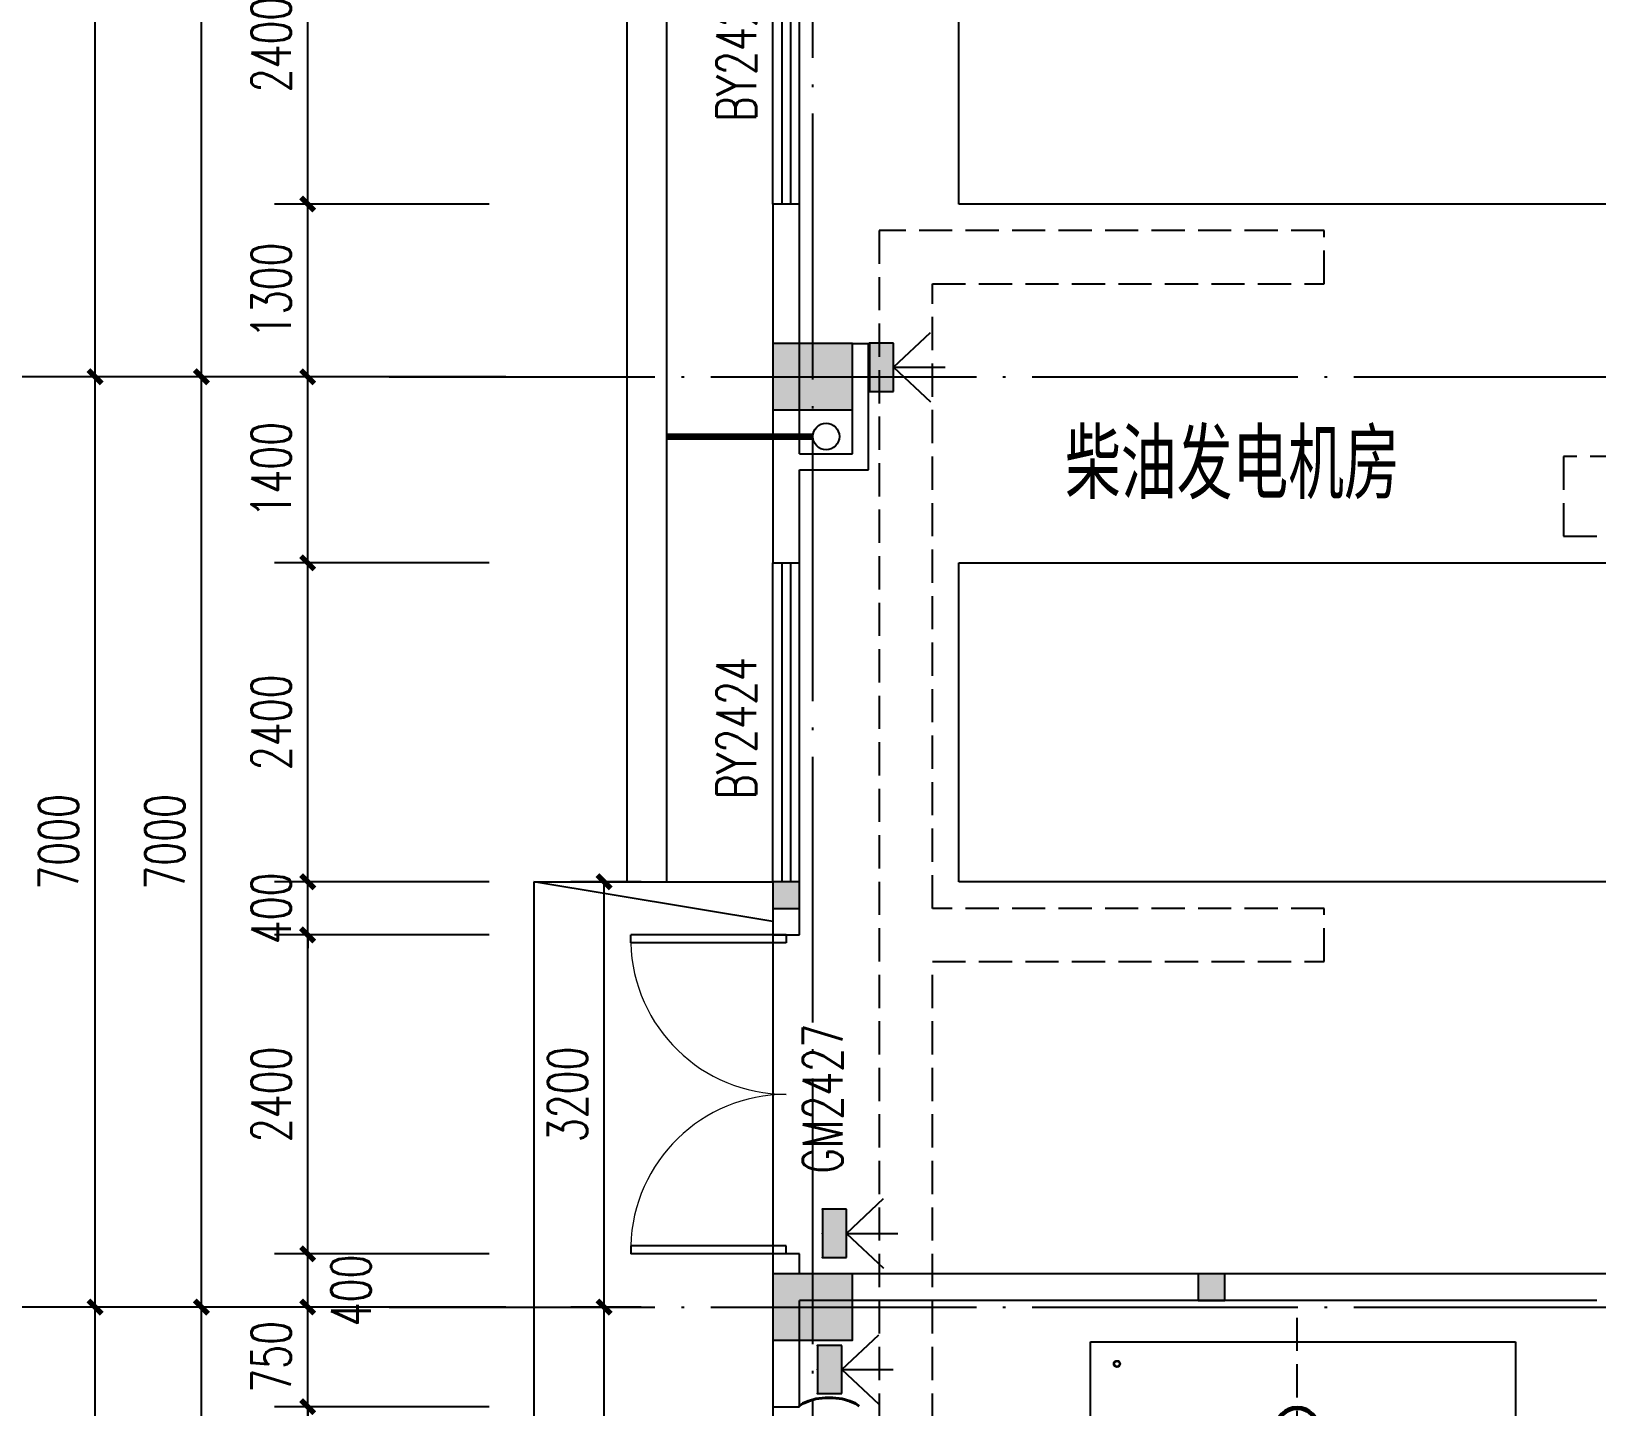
# Model space of a CAD drawing. Extents: x -93062 to 326984, y -142534 to 91021.
# Drawn here: x -39316 to -27534, y 59622 to 69972 of the extents above; entities that cross this region are included whole.
import ezdxf

# ---------------------------------------------------------------- set-up
doc = ezdxf.new("R2010")
doc.units = 0
doc.header["$LTSCALE"] = 1000
doc.header["$MEASUREMENT"] = 0
for name, pattern in [('DASH', [0.35, 0.25, -0.1]), ('DASHED', [1400, 1000, -400]), ('DOTE', [2.42, 2, -0.2, 0.02, -0.2])]:
    doc.linetypes.add(name, pattern=pattern)
doc.layers.get('0').update_dxf_attribs({"color": 8})
doc.layers.get('Defpoints').update_dxf_attribs({"color": 8})
for name, color, linetype in [('-人员定位', 6, 'Continuous'), ('AXIS', 8, 'Continuous'), ('COLUMN', 8, 'Continuous'), ('DIM_SYMB', 8, 'Continuous'), ('DOTE', 8, 'DOTE'), ('EQUIPMENT', 8, 'Continuous'), ('GROUND', 8, 'Continuous'), ('PUB_DIM', 8, 'Continuous'), ('PUB_HATCH', 8, 'Continuous'), ('STAIR', 8, 'Continuous'), ('TEXT', 8, 'Continuous'), ('WALL', 8, 'Continuous'), ('WINDOW', 8, 'Continuous'), ('WINDOW_TEXT', 8, 'Continuous')]:
    doc.layers.add(name, color=color, linetype=linetype)
doc.styles.add('_TCH_DIM_T3', font='SIMPLEX', dxfattribs={"width": 0.705882, "bigfont": 'GBCBIG'})
doc.styles.add('_TCH_WINDOW', font='SIMPLEX', dxfattribs={"bigfont": 'GBCBIG'})
doc.styles.add('HZTXT', font='geditxt.shx', dxfattribs={"width": 0.8, "bigfont": 'hztxt1.shx'})
doc.dimstyles.new('_TCH_ARCH&&100', dxfattribs={"dimtxt": 297.5, "dimasz": 100, "dimexe": 250, "dimexo": 300, "dimgap": 126.25, "dimtad": 1, "dimdec": 0, "dimzin": 0, "dimdsep": 46, "dimtxsty": '_TCH_DIM_T3', "dimblk": 'ARCHTICK', "dimcen": 0.09, "dimazin": 2, "dimtfac": 1, "dimtdec": 0, "dimtix": 1, "dimtmove": 2, "dimatfit": 3, "dimfxl": 1, "dimtolj": 1, "dimtzin": 0, "dimarcsym": 0})

# ---------------------------------------------------------------- blocks, each defined once
blk = doc.blocks.new('_FZH')
blk.add_lwpolyline([(-0.5, -0.5), (0.5, -0.5), (0.5, 0.5), (-0.5, 0.5)], close=True)
at = {"layer": 'PUB_HATCH'}
blk.add_solid([(-0.5, -0.5), (0.5, -0.5), (-0.5, 0.5), (0.5, 0.5)], dxfattribs=at)
blk = doc.blocks.new('A$C78DD753C')
at = {"layer": 'COLUMN', "xscale": 600.0000000000146, "yscale": 500, "zscale": 500}
for p in [(0, -14000), (0, -21000)]:
    blk.add_blockref('_FZH', p, dxfattribs=at)
blk = doc.blocks.new('A$C42A87479')
at = {"layer": 'EQUIPMENT', "color": 251, "linetype": 'DASH'}
blk.add_lwpolyline([(8200, -15200), (8200, -20550), (10250, -20550), (10250, -19750), (9000, -19750), (9000, -9500), (5650, -9500), (5650, -10100), (8200, -10100), (8200, -14600), (5650, -14600), (5650, -15200), (8200, -15200)], dxfattribs=at)
blk.add_lwpolyline([(900, -23000), (4900, -23000), (4900, -22600), (900, -22600), (900, -18400), (3850, -18400), (3850, -18000), (900, -18000), (900, -13300), (3850, -13300), (3850, -12900), (500, -12900), (500, -26300), (4900, -26300), (4900, -25900), (900, -25900)], close=True, dxfattribs=at)
blk = doc.blocks.new('A$C2CBA13EF')
at = {"layer": 'GROUND'}
blk.add_circle((100, 20050), 100, dxfattribs=at)
blk = doc.blocks.new('A$C67FE3C39')
at = {"layer": 'EQUIPMENT', "lineweight": -3}
for p, q in [((800, -5400), (800, -3000)), ((800, -3000), (6200, -3000)), ((6200, -3000), (6200, -5400)), ((6200, -5400), (800, -5400)), ((800, -10500), (800, -8100)), ((800, -8100), (6200, -8100)), ((6200, -8100), (6200, -10500)), ((6200, -10500), (800, -10500)), ((1790, -15213), (1790, -13963)), ((1790, -13963), (4990, -13963)), ((4990, -13963), (4990, -15213)), ((4990, -15213), (1790, -15213)), ((4990, -15213), (2290, -15213)), ((1806, -18488), (1806, -17238)), ((1806, -17238), (5006, -17238)), ((5006, -17238), (5006, -18488)), ((5006, -18488), (1806, -18488)), ((5006, -18488), (2306, -18488))]:
    blk.add_line(p, q, dxfattribs=at)
at = {"layer": 'EQUIPMENT', "linetype": 'DASH'}
for p, q in [((3346, -15431), (3346, -13761)), ((1529, -14621), (5058, -14621)), ((3362, -18706), (3362, -17036)), ((1545, -17896), (5074, -17896))]:
    blk.add_line(p, q, dxfattribs=at)
at = {"layer": 'EQUIPMENT'}
for p, q in [((1974, -15126), (1974, -15177)), ((1999, -15126), (1999, -15177)), ((3050, -15207), (3050, -15252)), ((3050, -15207), (3050, -15252)), ((3100, -15207), (3100, -15252)), ((3316, -15208), (3316, -15213)), ((3376, -15213), (3316, -15213)), ((3321, -15213), (3321, -15258)), ((3321, -15213), (3321, -15258)), ((3371, -15213), (3371, -15258)), ((3376, -15208), (3376, -15213)), ((1990, -18401), (1990, -18452)), ((2015, -18401), (2015, -18452)), ((3066, -18483), (3066, -18528)), ((3066, -18483), (3066, -18528)), ((3116, -18483), (3116, -18528)), ((3332, -18483), (3332, -18488)), ((3392, -18488), (3332, -18488)), ((3337, -18488), (3337, -18533)), ((3337, -18488), (3337, -18533)), ((3387, -18488), (3387, -18533)), ((3392, -18483), (3392, -18488))]:
    blk.add_line(p, q, dxfattribs=at)
for centre, radius in [((1989, -14128), 24), ((1989, -14128), 20), ((3233, -14508), 5), ((3233, -14734), 5), ((1990, -15059), 7.5), ((2005, -17403), 24), ((2005, -17403), 20), ((3249, -17783), 5), ((3249, -18009), 5), ((2006, -18334), 7.5)]:
    blk.add_circle(centre, radius, dxfattribs=at)
for centre, radius, start, end in [((3346, -14621), 170, 90, 270), ((3346, -14621), 150, 90, 270), ((3346, -14461), 5, 90, 270), ((3346, -14621), 170, 270, 90), ((3346, -14461), 5, 270, 90), ((3346, -14621), 150, 270, 90), ((3346, -14781), 5, 90, 270), ((3346, -14781), 5, 270, 90), ((1987, -15177), 17.5, 135.5847, 44.4153), ((1987, -15177), 12.5, 180, 0), ((3075, -15257), 30.3, 145.4738, 34.5262), ((3075, -15257), 25.3, 170.5397, 9.4603), ((3346, -15262), 30.3, 145.4738, 34.5262), ((3346, -15262), 25.3, 170.5397, 9.4603), ((3362, -17896), 170, 90, 270), ((3362, -17896), 150, 90, 270), ((3362, -17736), 5, 90, 270), ((3362, -17896), 170, 270, 90), ((3362, -17736), 5, 270, 90), ((3362, -17896), 150, 270, 90), ((3362, -18056), 5, 90, 270), ((3362, -18056), 5, 270, 90), ((2003, -18452), 17.5, 135.5847, 44.4153), ((2003, -18452), 12.5, 180, 0), ((3091, -18532), 30.3, 145.4738, 34.5262), ((3091, -18532), 25.3, 170.5397, 9.4603), ((3362, -18537), 30.3, 145.4738, 34.5262), ((3362, -18537), 25.3, 170.5397, 9.4603)]:
    blk.add_arc(centre, radius, start, end, dxfattribs=at)
at = {"layer": 'EQUIPMENT', "linetype": 'DASHED'}
for centre, start, end in [((3346, -14621), 90, 270), ((3346, -14621), 270, 90), ((3362, -17896), 90, 270), ((3362, -17896), 270, 90)]:
    blk.add_arc(centre, 160, start, end, dxfattribs=at)
blk = doc.blocks.new('_ArchTick')
at = {"color": 0, "linetype": 'ByBlock', "const_width": 0.4}
blk.add_lwpolyline([(-0.5, -0.5), (0.5, 0.5)], dxfattribs=at)
blk = doc.blocks.new('*D1323')
at = {"layer": 'AXIS', "color": 0, "lineweight": -2, "transparency": 16777216}
for p, q in [((-35745, 60372), (-38286, 60372)), ((-38036, 57072), (-38036, 60372)), ((-35745, 57072), (-38286, 57072))]:
    blk.add_line(p, q, dxfattribs=at)
at = {"layer": 'Defpoints', "color": 0, "transparency": 16777216}
for p in [(-38036, 60372), (-35445, 60372), (-35445, 57072)]:
    blk.add_point(p, dxfattribs=at)
at = {"layer": 'AXIS', "color": 0, "lineweight": -2, "transparency": 16777216, "xscale": 100, "yscale": 100, "zscale": 100}
for p, rotation in [((-38036, 60372), 90), ((-38036, 57072), 270)]:
    blk.add_blockref('_ArchTick', p, dxfattribs=dict(at, rotation=rotation))
at = {"layer": 'AXIS', "color": 0, "transparency": 16777216, "insert": (-38311, 58722), "char_height": 297.5, "attachment_point": 5, "rotation": 90, "style": '_TCH_DIM_T3'}
blk.add_mtext('\\A1;3300', dxfattribs=at)
blk = doc.blocks.new('*D1324')
at = {"layer": 'AXIS', "color": 0, "lineweight": -2, "transparency": 16777216}
for p, q in [((-35745, 67372), (-38286, 67372)), ((-38036, 60372), (-38036, 67372)), ((-35745, 60372), (-38286, 60372))]:
    blk.add_line(p, q, dxfattribs=at)
at = {"layer": 'Defpoints', "color": 0, "transparency": 16777216}
for p in [(-38036, 67372), (-35445, 67372), (-35445, 60372)]:
    blk.add_point(p, dxfattribs=at)
at = {"layer": 'AXIS', "color": 0, "lineweight": -2, "transparency": 16777216, "xscale": 100, "yscale": 100, "zscale": 100}
for p, rotation in [((-38036, 67372), 90), ((-38036, 60372), 270)]:
    blk.add_blockref('_ArchTick', p, dxfattribs=dict(at, rotation=rotation))
at = {"layer": 'AXIS', "color": 0, "transparency": 16777216, "insert": (-38311, 63872), "char_height": 297.5, "attachment_point": 5, "rotation": 90, "style": '_TCH_DIM_T3'}
blk.add_mtext('\\A1;7000', dxfattribs=at)
blk = doc.blocks.new('*D1325')
at = {"layer": 'AXIS', "color": 0, "lineweight": -2, "transparency": 16777216}
for p, q in [((-35745, 74372), (-38286, 74372)), ((-38036, 67372), (-38036, 74372)), ((-35745, 67372), (-38286, 67372))]:
    blk.add_line(p, q, dxfattribs=at)
at = {"layer": 'Defpoints', "color": 0, "transparency": 16777216}
for p in [(-38036, 74372), (-35445, 74372), (-35445, 67372)]:
    blk.add_point(p, dxfattribs=at)
at = {"layer": 'AXIS', "color": 0, "lineweight": -2, "transparency": 16777216, "xscale": 100, "yscale": 100, "zscale": 100}
for p, rotation in [((-38036, 74372), 90), ((-38036, 67372), 270)]:
    blk.add_blockref('_ArchTick', p, dxfattribs=dict(at, rotation=rotation))
at = {"layer": 'AXIS', "color": 0, "transparency": 16777216, "insert": (-38311, 70872), "char_height": 297.5, "attachment_point": 5, "rotation": 90, "style": '_TCH_DIM_T3'}
blk.add_mtext('\\A1;7000', dxfattribs=at)
blk = doc.blocks.new('*D1348')
at = {"layer": 'Defpoints', "color": 0, "transparency": 16777216}
for p in [(-35005, 60372), (-34426, 60372), (-34426, 57622)]:
    blk.add_point(p, dxfattribs=at)
at = {"layer": 'PUB_DIM', "color": 0, "lineweight": -2, "transparency": 16777216}
for p, q in [((-34726, 60372), (-35255, 60372)), ((-35005, 57622), (-35005, 60372)), ((-34726, 57622), (-35255, 57622))]:
    blk.add_line(p, q, dxfattribs=at)
at = {"layer": 'PUB_DIM', "color": 0, "lineweight": -2, "transparency": 16777216, "xscale": 100, "yscale": 100, "zscale": 100}
for p, rotation in [((-35005, 60372), 90), ((-35005, 57622), 270)]:
    blk.add_blockref('_ArchTick', p, dxfattribs=dict(at, rotation=rotation))
at = {"layer": 'PUB_DIM', "color": 0, "transparency": 16777216, "insert": (-35280, 58997), "char_height": 297.5, "attachment_point": 5, "rotation": 90, "style": '_TCH_DIM_T3'}
blk.add_mtext('\\A1;2750', dxfattribs=at)
blk = doc.blocks.new('*D1349')
at = {"layer": 'Defpoints', "color": 0, "transparency": 16777216}
for p in [(-35005, 63572), (-34426, 63572), (-34426, 60372)]:
    blk.add_point(p, dxfattribs=at)
at = {"layer": 'PUB_DIM', "color": 0, "lineweight": -2, "transparency": 16777216}
for p, q in [((-34726, 63572), (-35255, 63572)), ((-35005, 60372), (-35005, 63572)), ((-34726, 60372), (-35255, 60372))]:
    blk.add_line(p, q, dxfattribs=at)
at = {"layer": 'PUB_DIM', "color": 0, "lineweight": -2, "transparency": 16777216, "xscale": 100, "yscale": 100, "zscale": 100}
for p, rotation in [((-35005, 63572), 90), ((-35005, 60372), 270)]:
    blk.add_blockref('_ArchTick', p, dxfattribs=dict(at, rotation=rotation))
at = {"layer": 'PUB_DIM', "color": 0, "transparency": 16777216, "insert": (-35280, 61972), "char_height": 297.5, "attachment_point": 5, "rotation": 90, "style": '_TCH_DIM_T3'}
blk.add_mtext('\\A1;3200', dxfattribs=at)
blk = doc.blocks.new('*D1422')
at = {"layer": 'AXIS', "color": 0, "lineweight": -2, "transparency": 16777216}
for p, q in [((-35870, 59622), (-37486, 59622)), ((-37236, 58122), (-37236, 59622)), ((-35870, 58122), (-37486, 58122))]:
    blk.add_line(p, q, dxfattribs=at)
at = {"layer": 'Defpoints', "color": 0, "transparency": 16777216}
for p in [(-37236, 59622), (-35570, 59622), (-35570, 58122)]:
    blk.add_point(p, dxfattribs=at)
at = {"layer": 'AXIS', "color": 0, "lineweight": -2, "transparency": 16777216, "xscale": 100, "yscale": 100, "zscale": 100}
for p, rotation in [((-37236, 59622), 90), ((-37236, 58122), 270)]:
    blk.add_blockref('_ArchTick', p, dxfattribs=dict(at, rotation=rotation))
at = {"layer": 'AXIS', "color": 0, "transparency": 16777216, "insert": (-37511, 58872), "char_height": 297.5, "attachment_point": 5, "rotation": 90, "style": '_TCH_DIM_T3'}
blk.add_mtext('\\A1;1500', dxfattribs=at)
blk = doc.blocks.new('*D1423')
at = {"layer": 'AXIS', "color": 0, "lineweight": -2, "transparency": 16777216}
for p, q in [((-37236, 60372), (-37236, 60472)), ((-35870, 60372), (-37486, 60372)), ((-37236, 59622), (-37236, 60372)), ((-35870, 59622), (-37486, 59622)), ((-37236, 59622), (-37236, 59522))]:
    blk.add_line(p, q, dxfattribs=at)
at = {"layer": 'Defpoints', "color": 0, "transparency": 16777216}
for p in [(-37236, 60372), (-35570, 60372), (-35570, 59622)]:
    blk.add_point(p, dxfattribs=at)
at = {"layer": 'AXIS', "color": 0, "lineweight": -2, "transparency": 16777216, "xscale": 100, "yscale": 100, "zscale": 100}
for p, rotation in [((-37236, 60372), 270), ((-37236, 59622), 90)]:
    blk.add_blockref('_ArchTick', p, dxfattribs=dict(at, rotation=rotation))
at = {"layer": 'AXIS', "color": 0, "transparency": 16777216, "insert": (-37511, 59997), "char_height": 297.5, "attachment_point": 5, "rotation": 90, "style": '_TCH_DIM_T3'}
blk.add_mtext('\\A1;750', dxfattribs=at)
blk = doc.blocks.new('*D1424')
at = {"layer": 'AXIS', "color": 0, "lineweight": -2, "transparency": 16777216}
for p, q in [((-35870, 60772), (-37486, 60772)), ((-37236, 60372), (-37236, 60772)), ((-35870, 60372), (-37486, 60372))]:
    blk.add_line(p, q, dxfattribs=at)
at = {"layer": 'Defpoints', "color": 0, "transparency": 16777216}
for p in [(-37236, 60772), (-35570, 60772), (-35570, 60372)]:
    blk.add_point(p, dxfattribs=at)
at = {"layer": 'AXIS', "color": 0, "lineweight": -2, "transparency": 16777216, "xscale": 100, "yscale": 100, "zscale": 100}
for p, rotation in [((-37236, 60772), 90), ((-37236, 60372), 270)]:
    blk.add_blockref('_ArchTick', p, dxfattribs=dict(at, rotation=rotation))
at = {"layer": 'AXIS', "color": 0, "transparency": 16777216, "insert": (-36910, 60497), "char_height": 297.5, "attachment_point": 5, "rotation": 90, "style": '_TCH_DIM_T3'}
blk.add_mtext('\\A1;400', dxfattribs=at)
blk = doc.blocks.new('*D1425')
at = {"layer": 'AXIS', "color": 0, "lineweight": -2, "transparency": 16777216}
for p, q in [((-35870, 63172), (-37486, 63172)), ((-37236, 60772), (-37236, 63172)), ((-35870, 60772), (-37486, 60772))]:
    blk.add_line(p, q, dxfattribs=at)
at = {"layer": 'Defpoints', "color": 0, "transparency": 16777216}
for p in [(-37236, 63172), (-35570, 63172), (-35570, 60772)]:
    blk.add_point(p, dxfattribs=at)
at = {"layer": 'AXIS', "color": 0, "lineweight": -2, "transparency": 16777216, "xscale": 100, "yscale": 100, "zscale": 100}
for p, rotation in [((-37236, 63172), 90), ((-37236, 60772), 270)]:
    blk.add_blockref('_ArchTick', p, dxfattribs=dict(at, rotation=rotation))
at = {"layer": 'AXIS', "color": 0, "transparency": 16777216, "insert": (-37511, 61972), "char_height": 297.5, "attachment_point": 5, "rotation": 90, "style": '_TCH_DIM_T3'}
blk.add_mtext('\\A1;2400', dxfattribs=at)
blk = doc.blocks.new('*D1426')
at = {"layer": 'AXIS', "color": 0, "lineweight": -2, "transparency": 16777216}
for p, q in [((-37236, 63572), (-37236, 63672)), ((-35870, 63572), (-37486, 63572)), ((-37236, 63172), (-37236, 63572)), ((-35870, 63172), (-37486, 63172)), ((-37236, 63172), (-37236, 63072))]:
    blk.add_line(p, q, dxfattribs=at)
at = {"layer": 'Defpoints', "color": 0, "transparency": 16777216}
for p in [(-37236, 63572), (-35570, 63572), (-35570, 63172)]:
    blk.add_point(p, dxfattribs=at)
at = {"layer": 'AXIS', "color": 0, "lineweight": -2, "transparency": 16777216, "xscale": 100, "yscale": 100, "zscale": 100}
for p, rotation in [((-37236, 63572), 270), ((-37236, 63172), 90)]:
    blk.add_blockref('_ArchTick', p, dxfattribs=dict(at, rotation=rotation))
at = {"layer": 'AXIS', "color": 0, "transparency": 16777216, "insert": (-37511, 63372), "char_height": 297.5, "attachment_point": 5, "rotation": 90, "style": '_TCH_DIM_T3'}
blk.add_mtext('\\A1;400', dxfattribs=at)
blk = doc.blocks.new('*D1427')
at = {"layer": 'AXIS', "color": 0, "lineweight": -2, "transparency": 16777216}
for p, q in [((-35870, 65972), (-37486, 65972)), ((-37236, 63572), (-37236, 65972)), ((-35870, 63572), (-37486, 63572))]:
    blk.add_line(p, q, dxfattribs=at)
at = {"layer": 'Defpoints', "color": 0, "transparency": 16777216}
for p in [(-37236, 65972), (-35570, 65972), (-35570, 63572)]:
    blk.add_point(p, dxfattribs=at)
at = {"layer": 'AXIS', "color": 0, "lineweight": -2, "transparency": 16777216, "xscale": 100, "yscale": 100, "zscale": 100}
for p, rotation in [((-37236, 65972), 90), ((-37236, 63572), 270)]:
    blk.add_blockref('_ArchTick', p, dxfattribs=dict(at, rotation=rotation))
at = {"layer": 'AXIS', "color": 0, "transparency": 16777216, "insert": (-37511, 64772), "char_height": 297.5, "attachment_point": 5, "rotation": 90, "style": '_TCH_DIM_T3'}
blk.add_mtext('\\A1;2400', dxfattribs=at)
blk = doc.blocks.new('*D1428')
at = {"layer": 'AXIS', "color": 0, "lineweight": -2, "transparency": 16777216}
for p, q in [((-35870, 67372), (-37486, 67372)), ((-37236, 65972), (-37236, 67372)), ((-35870, 65972), (-37486, 65972))]:
    blk.add_line(p, q, dxfattribs=at)
at = {"layer": 'Defpoints', "color": 0, "transparency": 16777216}
for p in [(-37236, 67372), (-35570, 67372), (-35570, 65972)]:
    blk.add_point(p, dxfattribs=at)
at = {"layer": 'AXIS', "color": 0, "lineweight": -2, "transparency": 16777216, "xscale": 100, "yscale": 100, "zscale": 100}
for p, rotation in [((-37236, 67372), 90), ((-37236, 65972), 270)]:
    blk.add_blockref('_ArchTick', p, dxfattribs=dict(at, rotation=rotation))
at = {"layer": 'AXIS', "color": 0, "transparency": 16777216, "insert": (-37511, 66672), "char_height": 297.5, "attachment_point": 5, "rotation": 90, "style": '_TCH_DIM_T3'}
blk.add_mtext('\\A1;1400', dxfattribs=at)
blk = doc.blocks.new('*D1429')
at = {"layer": 'AXIS', "color": 0, "lineweight": -2, "transparency": 16777216}
for p, q in [((-35870, 68672), (-37486, 68672)), ((-37236, 67372), (-37236, 68672)), ((-35870, 67372), (-37486, 67372))]:
    blk.add_line(p, q, dxfattribs=at)
at = {"layer": 'Defpoints', "color": 0, "transparency": 16777216}
for p in [(-37236, 68672), (-35570, 68672), (-35570, 67372)]:
    blk.add_point(p, dxfattribs=at)
at = {"layer": 'AXIS', "color": 0, "lineweight": -2, "transparency": 16777216, "xscale": 100, "yscale": 100, "zscale": 100}
for p, rotation in [((-37236, 68672), 90), ((-37236, 67372), 270)]:
    blk.add_blockref('_ArchTick', p, dxfattribs=dict(at, rotation=rotation))
at = {"layer": 'AXIS', "color": 0, "transparency": 16777216, "insert": (-37511, 68022), "char_height": 297.5, "attachment_point": 5, "rotation": 90, "style": '_TCH_DIM_T3'}
blk.add_mtext('\\A1;1300', dxfattribs=at)
blk = doc.blocks.new('*D1430')
at = {"layer": 'AXIS', "color": 0, "lineweight": -2, "transparency": 16777216}
for p, q in [((-35870, 71072), (-37486, 71072)), ((-37236, 68672), (-37236, 71072)), ((-35870, 68672), (-37486, 68672))]:
    blk.add_line(p, q, dxfattribs=at)
at = {"layer": 'Defpoints', "color": 0, "transparency": 16777216}
for p in [(-37236, 71072), (-35570, 71072), (-35570, 68672)]:
    blk.add_point(p, dxfattribs=at)
at = {"layer": 'AXIS', "color": 0, "lineweight": -2, "transparency": 16777216, "xscale": 100, "yscale": 100, "zscale": 100}
for p, rotation in [((-37236, 71072), 90), ((-37236, 68672), 270)]:
    blk.add_blockref('_ArchTick', p, dxfattribs=dict(at, rotation=rotation))
at = {"layer": 'AXIS', "color": 0, "transparency": 16777216, "insert": (-37511, 69872), "char_height": 297.5, "attachment_point": 5, "rotation": 90, "style": '_TCH_DIM_T3'}
blk.add_mtext('\\A1;2400', dxfattribs=at)
blk = doc.blocks.new('*D1583')
at = {"layer": 'AXIS', "color": 0, "lineweight": -2, "transparency": 16777216}
for p, q in [((-36545, 60372), (-39086, 60372)), ((-38836, 53872), (-38836, 60372)), ((-36545, 53872), (-39086, 53872))]:
    blk.add_line(p, q, dxfattribs=at)
at = {"layer": 'Defpoints', "color": 0, "transparency": 16777216}
for p in [(-38836, 60372), (-36245, 60372), (-36245, 53872)]:
    blk.add_point(p, dxfattribs=at)
at = {"layer": 'AXIS', "color": 0, "lineweight": -2, "transparency": 16777216, "xscale": 100, "yscale": 100, "zscale": 100}
for p, rotation in [((-38836, 60372), 90), ((-38836, 53872), 270)]:
    blk.add_blockref('_ArchTick', p, dxfattribs=dict(at, rotation=rotation))
at = {"layer": 'AXIS', "color": 0, "transparency": 16777216, "insert": (-39111, 57122), "char_height": 297.5, "attachment_point": 5, "rotation": 90, "style": '_TCH_DIM_T3'}
blk.add_mtext('\\A1;6500', dxfattribs=at)
blk = doc.blocks.new('*D1584')
at = {"layer": 'AXIS', "color": 0, "lineweight": -2, "transparency": 16777216}
for p, q in [((-36545, 67372), (-39086, 67372)), ((-38836, 60372), (-38836, 67372)), ((-36545, 60372), (-39086, 60372))]:
    blk.add_line(p, q, dxfattribs=at)
at = {"layer": 'Defpoints', "color": 0, "transparency": 16777216}
for p in [(-38836, 67372), (-36245, 67372), (-36245, 60372)]:
    blk.add_point(p, dxfattribs=at)
at = {"layer": 'AXIS', "color": 0, "lineweight": -2, "transparency": 16777216, "xscale": 100, "yscale": 100, "zscale": 100}
for p, rotation in [((-38836, 67372), 90), ((-38836, 60372), 270)]:
    blk.add_blockref('_ArchTick', p, dxfattribs=dict(at, rotation=rotation))
at = {"layer": 'AXIS', "color": 0, "transparency": 16777216, "insert": (-39111, 63872), "char_height": 297.5, "attachment_point": 5, "rotation": 90, "style": '_TCH_DIM_T3'}
blk.add_mtext('\\A1;7000', dxfattribs=at)
blk = doc.blocks.new('*D1585')
at = {"layer": 'AXIS', "color": 0, "lineweight": -2, "transparency": 16777216}
for p, q in [((-36545, 74372), (-39086, 74372)), ((-38836, 67372), (-38836, 74372)), ((-36545, 67372), (-39086, 67372))]:
    blk.add_line(p, q, dxfattribs=at)
at = {"layer": 'Defpoints', "color": 0, "transparency": 16777216}
for p in [(-38836, 74372), (-36245, 74372), (-36245, 67372)]:
    blk.add_point(p, dxfattribs=at)
at = {"layer": 'AXIS', "color": 0, "lineweight": -2, "transparency": 16777216, "xscale": 100, "yscale": 100, "zscale": 100}
for p, rotation in [((-38836, 74372), 90), ((-38836, 67372), 270)]:
    blk.add_blockref('_ArchTick', p, dxfattribs=dict(at, rotation=rotation))
at = {"layer": 'AXIS', "color": 0, "transparency": 16777216, "insert": (-39111, 70872), "char_height": 297.5, "attachment_point": 5, "rotation": 90, "style": '_TCH_DIM_T3'}
blk.add_mtext('\\A1;7000', dxfattribs=at)
blk = doc.blocks.new('*D1587')
at = {"layer": 'AXIS', "color": 0, "lineweight": -2, "transparency": 16777216}
for p, q in [((-36636, 81372), (-39886, 81372)), ((-39636, 26872), (-39636, 81372)), ((-36636, 26872), (-39886, 26872))]:
    blk.add_line(p, q, dxfattribs=at)
at = {"layer": 'Defpoints', "color": 0, "transparency": 16777216}
for p in [(-39636, 81372), (-36336, 81372), (-36336, 26872)]:
    blk.add_point(p, dxfattribs=at)
at = {"layer": 'AXIS', "color": 0, "lineweight": -2, "transparency": 16777216, "xscale": 100, "yscale": 100, "zscale": 100}
for p, rotation in [((-39636, 81372), 90), ((-39636, 26872), 270)]:
    blk.add_blockref('_ArchTick', p, dxfattribs=dict(at, rotation=rotation))
at = {"layer": 'AXIS', "color": 0, "transparency": 16777216, "insert": (-39911, 54122), "char_height": 297.5, "attachment_point": 5, "rotation": 90, "style": '_TCH_DIM_T3'}
blk.add_mtext('\\A1;54500', dxfattribs=at)
blk = doc.blocks.new('$DorLib2D$00000002')
for p, q in [((-0.5, 0), (-0.5, 0.4875)), ((-0.475, 0.4875), (-0.5, 0.4875)), ((-0.475, 0), (-0.475, 0.4875)), ((0.475, 0), (0.475, 0.4875)), ((0.475, 0.4875), (0.5, 0.4875)), ((0.5, 0), (0.5, 0.4875)), ((-0.5, 0), (-0.475, 0)), ((0.5, 0), (0.475, 0))]:
    blk.add_line(p, q)
at = {"lineweight": 13}
for centre, start, end in [((-0.4875, 0), 0, 88.5307), ((0.4875, 0), 91.4693, 180)]:
    blk.add_arc(centre, 0.4875, start, end, dxfattribs=at)
blk = doc.blocks.new('$TCHSYS$WIN2D')
for p, q in [((-0.5, 0.5), (0.5, 0.5)), ((0.5, 0.1667), (-0.5, 0.1667)), ((0.5, -0.1667), (-0.5, -0.1667)), ((-0.5, -0.5), (0.5, -0.5))]:
    blk.add_line(p, q)
blk = doc.blocks.new('定位基站')
at = {"layer": '-人员定位', "ltscale": 0.01}
h = blk.add_hatch(color=256, dxfattribs=at)
h.dxf.hatch_style = 1
h.paths.add_polyline_path([(406524, 477798), (406524, 477617), (406162, 477617), (406162, 477798)])
at = {"layer": '-人员定位', "color": 6}
for p, q in [((406343, 477798), (406343, 478186)), ((406343, 477798), (406082, 478077)), ((406343, 477798), (406604, 478077)), ((406343, 477995), (406343, 477995)), ((406162, 477798), (406524, 477798)), ((406162, 477617), (406162, 477798)), ((406524, 477798), (406524, 477617)), ((406524, 477617), (406162, 477617))]:
    blk.add_line(p, q, dxfattribs=at)
for p in [(406343, 477798), (406162, 477617), (406343, 477617), (406524, 477617)]:
    blk.add_point(p, dxfattribs=at)

msp = doc.modelspace()

# ---------------------------------------------------------------- hatches: boundary and pattern name
at = {"layer": 'PUB_HATCH'}
for points in [[(-33534.3, 63372.1), (-33534.3, 63572.1), (-33734.3, 63572.1), (-33734.3, 63372.1)], [(-30334.3, 60422.1), (-30334.3, 60622.1), (-30534.3, 60622.1), (-30534.3, 60422.1)]]:
    msp.add_hatch(color=256, dxfattribs=at).paths.add_polyline_path(points)

# ---------------------------------------------------------------- linework, layer by layer
msp.add_line((-33734.3, 60672.1), (-33734.3, 60172.1))
at = {"layer": 'AXIS'}
for p, q in [((-37143.5, 67372.1), (-40367, 67372.1)), ((-37143.5, 60372.1), (-40367, 60372.1))]:
    msp.add_line(p, q, dxfattribs=at)
at = {"layer": 'COLUMN'}
for p, q in [((-33534.3, 63572.1), (-33734.3, 63572.1)), ((-33734.3, 63572.1), (-33734.3, 63372.1)), ((-33534.3, 63372.1), (-33534.3, 63572.1)), ((-33734.3, 63372.1), (-33534.3, 63372.1)), ((-30334.3, 60622.1), (-30534.3, 60622.1)), ((-30534.3, 60622.1), (-30534.3, 60422.1)), ((-30334.3, 60422.1), (-30334.3, 60622.1)), ((-30534.3, 60422.1), (-30334.3, 60422.1))]:
    msp.add_line(p, q, dxfattribs=at)
at = {"layer": 'DIM_SYMB'}
msp.add_lwpolyline([(-34685, 65573, 0, 0, 0), (-34685, 66456, 80, 0, 0), (-34685, 66756, 0, 0, 0)], format="xyseb", dxfattribs=at)
at = {"layer": 'DOTE'}
for p, q in [((-36622.7, 67372.1), (-7716.7, 67372.1)), ((-36622.7, 60372.1), (-7716.7, 60372.1))]:
    msp.add_line(p, q, dxfattribs=at)
msp.add_lwpolyline([(-33434.3, 21372.1), (-33434.3, 83205.2)], dxfattribs=at)
at = {"layer": 'GROUND'}
msp.add_line((-34534.3, 71172.1), (-34534.3, 63572.1), dxfattribs=at)
msp.add_lwpolyline([(-34834.3, 71172.1), (-34834.3, 63572.1)], dxfattribs=at)
at = {"layer": 'GROUND', "linetype": 'DASH', "const_width": 50}
msp.add_lwpolyline([(-33434.3, 66922.1), (-34534.3, 66922.1)], dxfattribs=at)
at = {"layer": 'STAIR'}
for p, q in [((-35534.3, 63572.1), (-35534.3, 57622.1)), ((-35534.3, 63572.1), (-33734.3, 63572.1)), ((-33734.3, 63272.1), (-35534.3, 63572.1)), ((-33734.3, 63572.1), (-33734.3, 57622.1))]:
    msp.add_line(p, q, dxfattribs=at)
at = {"layer": 'WALL'}
for p, q in [((-33534.3, 68672.1), (-33734.3, 68672.1)), ((-33734.3, 68672.1), (-33734.3, 66732.1)), ((-33534.3, 66792.1), (-33534.3, 68672.1)), ((-33134.3, 66792.1), (-33134.3, 67622.1)), ((-33134.3, 67622.1), (-33014.3, 67622.1)), ((-33014.3, 66672.1), (-33014.3, 67622.1)), ((-33734.3, 66732.1), (-33734.3, 65972.1)), ((-33534.3, 66792.1), (-33134.3, 66792.1)), ((-33534.3, 66672.1), (-33014.3, 66672.1)), ((-33534.3, 65972.1), (-33534.3, 66672.1)), ((-33734.3, 65972.1), (-33534.3, 65972.1)), ((-33734.3, 63572.1), (-33734.3, 63172.1)), ((-33534.3, 63572.1), (-33734.3, 63572.1)), ((-33534.3, 63172.1), (-33534.3, 63572.1)), ((-33734.3, 63172.1), (-33534.3, 63172.1)), ((-33534.3, 60772.1), (-33734.3, 60772.1)), ((-33734.3, 60772.1), (-33734.3, 60522.1)), ((-33534.3, 60622.1), (-33534.3, 60772.1)), ((-27434.3, 60622.1), (-33534.3, 60622.1)), ((-33734.3, 60522.1), (-33734.3, 59622.1)), ((-33534.3, 59622.1), (-33534.3, 60422.1)), ((-27534.3, 60422.1), (-33534.3, 60422.1)), ((-33734.3, 59622.1), (-33534.3, 59622.1))]:
    msp.add_line(p, q, dxfattribs=at)
at = {"layer": 'WINDOW'}
msp.add_line((-33734.3, 63172.1), (-33734.3, 60772.1), dxfattribs=at)

# ---------------------------------------------------------------- block references
at = {"layer": '-人员定位', "xscale": -1, "rotation": 270}
for p in [(-510624.6, -338899.6), (-510979.1, -345416.6), (-511014.6, -346441.6)]:
    msp.add_blockref('定位基站', p, dxfattribs=at)
at = {"layer": 'COLUMN'}
msp.add_blockref('A$C78DD753C', (-33434.3, 81372.1), dxfattribs=at)
at = {"layer": 'EQUIPMENT'}
for name, p in [('A$C42A87479', (-33434.3, 81372.1)), ('A$C67FE3C39', (-33134.3, 74072.1))]:
    msp.add_blockref(name, p, dxfattribs=at)
at = {"layer": 'GROUND'}
msp.add_blockref('A$C2CBA13EF', (-33434.3, 46872.1), dxfattribs=at)
at = {"layer": 'WINDOW'}
ref = msp.add_blockref('$TCHSYS$WIN2D', (-33634.3, 69872.1), dxfattribs=dict(at, xscale=-2400, yscale=200, zscale=-2400, rotation=270))
ref.add_attrib('A', 'BY2424', (-33860.5, 69292.1), dxfattribs={"layer": 'WINDOW_TEXT', "height": 297.5, "rotation": 90, "style": '_TCH_WINDOW', "width": 0.705882})
ref = msp.add_blockref('$TCHSYS$WIN2D', (-33634.3, 64772.1), dxfattribs=dict(at, xscale=-2400, yscale=200, zscale=-2400, rotation=270))
ref.add_attrib('A', 'BY2424', (-33860.5, 64192.1), dxfattribs={"layer": 'WINDOW_TEXT', "height": 297.5, "rotation": 90, "style": '_TCH_WINDOW', "width": 0.705882})
ref = msp.add_blockref('$DorLib2D$00000002', (-33634.3, 61972.1), dxfattribs=dict(at, xscale=-2400, yscale=-2400, zscale=-2400, rotation=270))
ref.add_attrib('A', 'GM2427', (-33210.5, 61377.1), dxfattribs={"layer": 'WINDOW_TEXT', "height": 297.5, "rotation": 90, "style": '_TCH_WINDOW', "width": 0.705882})

# ---------------------------------------------------------------- texts
at = {"layer": 'TEXT', "style": 'HZTXT', "width": 0.8}
msp.add_text('柴油发电机房', height=525, dxfattribs=at).set_placement((-31535.8, 66450.5))
at = {"layer": 'WINDOW_TEXT', "style": '_TCH_WINDOW', "width": 0.705882}
msp.add_text(')', height=297.5, rotation=90, dxfattribs=at).set_placement((-33184.3, 59599.9))

# ---------------------------------------------------------------- dimensions: what is measured, and where the dimension line sits
at = {"layer": 'AXIS'}
for p1, p2, distance, picture, middle in [((-36336.2, 26872.1), (-36336.2, 81372.1), 3300, '*D1587', (-39911.2, 54122.1)), ((-36245, 67372.1), (-36245, 74372.1), 2591.2, '*D1585', (-39111.2, 70872.1)), ((-35445, 67372.1), (-35445, 74372.1), 2591.2, '*D1325', (-38311.2, 70872.1)), ((-35570.5, 68672.1), (-35570.5, 71072.1), 1665.7, '*D1430', (-37511.2, 69872.1)), ((-35570.5, 67372.1), (-35570.5, 68672.1), 1665.7, '*D1429', (-37511.2, 68022.1)), ((-36245, 60372.1), (-36245, 67372.1), 2591.2, '*D1584', (-39111.2, 63872.1)), ((-35445, 60372.1), (-35445, 67372.1), 2591.2, '*D1324', (-38311.2, 63872.1)), ((-35570.5, 65972.1), (-35570.5, 67372.1), 1665.7, '*D1428', (-37511.2, 66672.1)), ((-35570.5, 63572.1), (-35570.5, 65972.1), 1665.7, '*D1427', (-37511.2, 64772.1)), ((-35570.5, 63172.1), (-35570.5, 63572.1), 1665.7, '*D1426', (-37511.2, 63372.1)), ((-35570.5, 60772.1), (-35570.5, 63172.1), 1665.7, '*D1425', (-37511.2, 61972.1)), ((-35570.5, 59622.1), (-35570.5, 60372.1), 1665.7, '*D1423', (-37511.2, 59997.1)), ((-36245, 53872.1), (-36245, 60372.1), 2591.2, '*D1583', (-39111.2, 57122.1)), ((-35445, 57072.1), (-35445, 60372.1), 2591.2, '*D1323', (-38311.2, 58722.1)), ((-35570.5, 58122.1), (-35570.5, 59622.1), 1665.7, '*D1422', (-37511.2, 58872.1))]:
    dim = msp.add_aligned_dim(p1=p1, p2=p2, distance=distance, dimstyle='_TCH_ARCH&&100', dxfattribs=at)
    dim.commit()
    dim.dimension.update_dxf_attribs({"geometry": picture, "text_midpoint": middle})
dim = msp.add_linear_dim(base=(-37236.2, 60772.1), p1=(-35570.5, 60372.1), p2=(-35570.5, 60772.1), angle=90, dimstyle='_TCH_ARCH&&100', dxfattribs=at)
dim.commit()
dim.dimension.update_dxf_attribs({"geometry": '*D1424', "text_midpoint": (-36910, 60497.1), "dimtype": 129})
at = {"layer": 'PUB_DIM'}
for p1, p2, picture, middle in [((-34426, 60372.1), (-34426, 63572.1), '*D1349', (-35280, 61972.1)), ((-34426, 57622.1), (-34426, 60372.1), '*D1348', (-35280, 58997.1))]:
    dim = msp.add_aligned_dim(p1=p1, p2=p2, distance=579, dimstyle='_TCH_ARCH&&100', dxfattribs=at)
    dim.commit()
    dim.dimension.update_dxf_attribs({"geometry": picture, "text_midpoint": middle})

doc.saveas('drawing.dxf')
